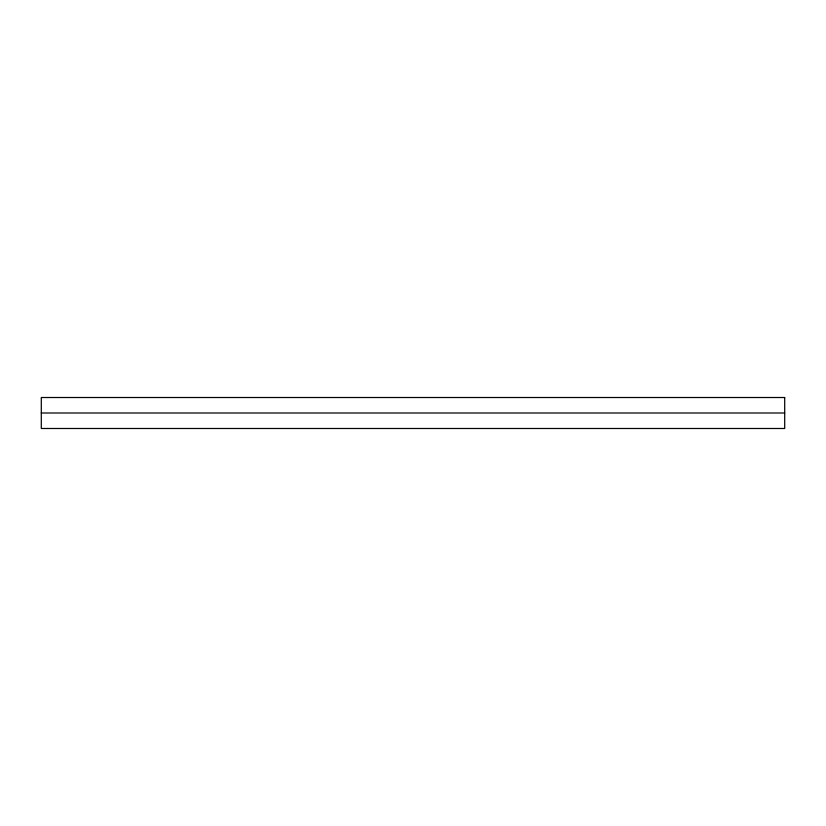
<?xml version="1.0" encoding="UTF-8"?>
<svg xmlns="http://www.w3.org/2000/svg" width="826" height="826" viewBox="0 0 826 826"><rect width="100%" height="100%" fill="white"/><g stroke="black" fill="none" stroke-linecap="round" stroke-linejoin="round"><path stroke-width="1.24" d="M41.3 413L784.7 413M784.7 397.512L41.3 397.512L41.3 428.488L784.7 428.488L784.7 397.512"/></g></svg>
